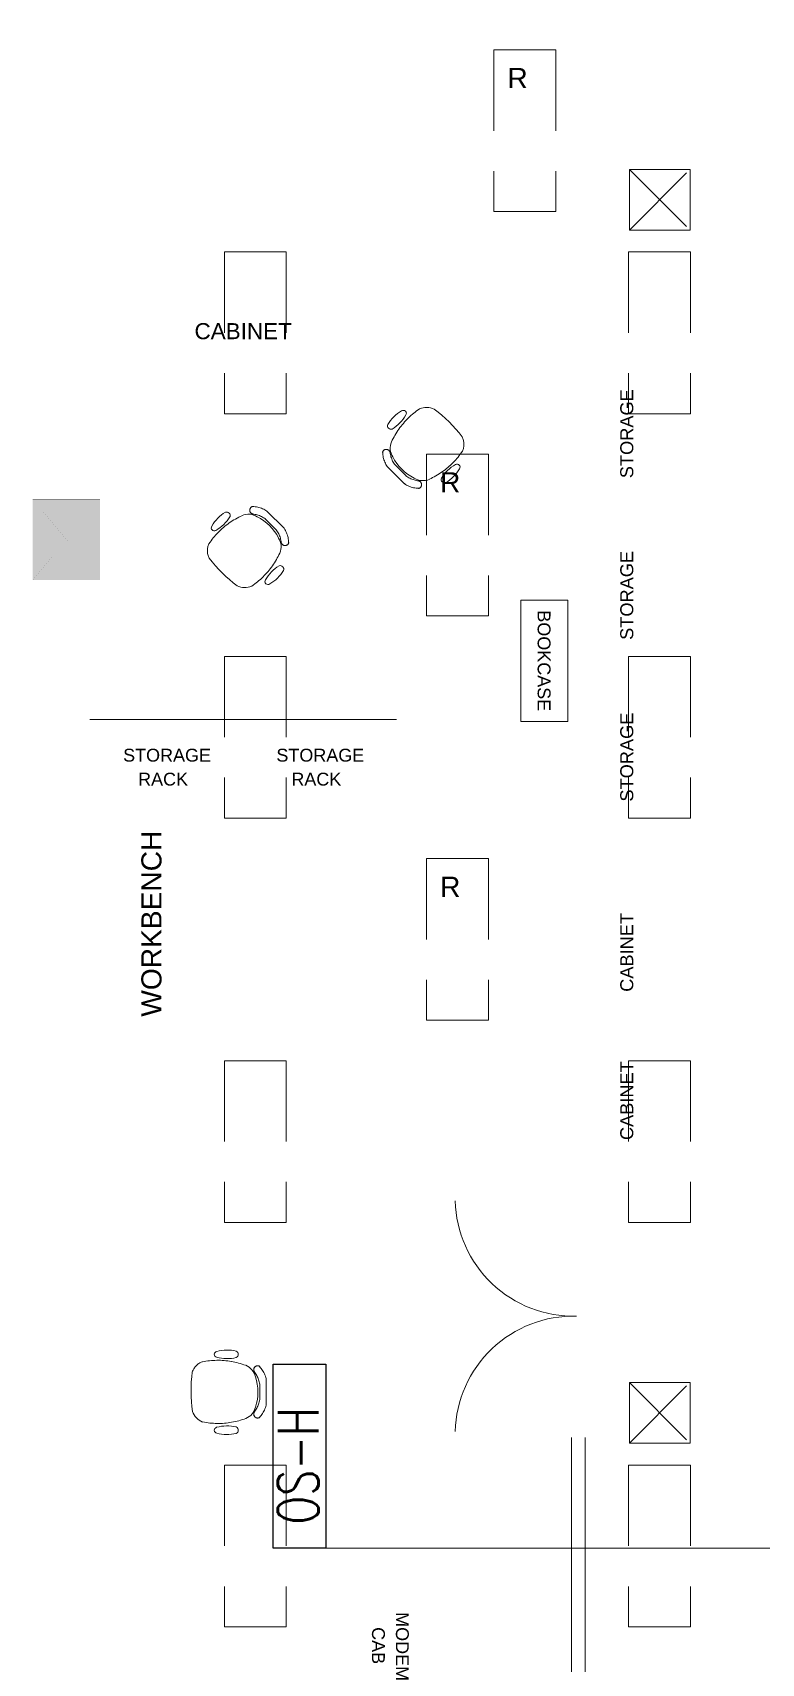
# Model space of a CAD drawing. Extents: x -6172 to 8039, y -4082 to 1639.
# Drawn here: x -202.1 to 14.3, y -257.9 to 226.1 of the extents above; entities that cross this region are included whole.
import ezdxf
from ezdxf.enums import TextEntityAlignment as Align

# ---------------------------------------------------------------- set-up
doc = ezdxf.new("R2010")
doc.units = 0
doc.header["$LTSCALE"] = 96
doc.header["$MEASUREMENT"] = 0
doc.linetypes.add('SHORT_DASHES', pattern=[0.375, 0.25, -0.125])
doc.layers.get('0').update_dxf_attribs({"linetype": 'CONTINUOUS', "lineweight": 0})
for name, color, linetype, lineweight in [('21', 7, 'CONTINUOUS', 0), ('A-DOOR', 2, 'CONTINUOUS', 0), ('A-FURN-BOOK', 2, 'CONTINUOUS', 0), ('A-FURN-CHAR', 3, 'CONTINUOUS', 0), ('A-FURN-FILE', 3, 'CONTINUOUS', 0), ('A-FURN-PNLS', 2, 'CONTINUOUS', 0), ('A-FURN-WKSF', 3, 'CONTINUOUS', 0), ('A-GRID-COLS', 2, 'CONTINUOUS', 0), ('A-PATT-WALL', 1, 'CONTINUOUS', 0), ('A-WALL-FULL', 6, 'CONTINUOUS', 0), ('FLT-Peripheral Wiring', 214, 'CONTINUOUS', 0), ('NTS_NOT_TO_STANDARDS', 7, 'CONTINUOUS', 0)]:
    doc.layers.add(name, color=color, linetype=linetype, lineweight=lineweight)
doc.layers.add('FLT-Occupancy-Sensor', color=160, linetype='CONTINUOUS')
doc.styles.add('ARIAL', font='ARIAL', dxfattribs={"height": 0.2})
doc.styles.add('SIM-00', font='SIMPLEX.SHX', dxfattribs={"width": 0.75})

# ---------------------------------------------------------------- blocks, each defined once
blk = doc.blocks.new('ZZ000001')
at = {"layer": '21', "color": 7, "linetype": 'SHORT_DASHES'}
for p, q in [((-65.12, 220.95), (-65.12, 172.95)), ((-65.12, 220.95), (-46.75, 220.95)), ((-46.75, 220.95), (-46.75, 172.95)), ((-24.87, 167.45), (-6.87, 185.45)), ((-24.87, 185.45), (-6.87, 167.45)), ((-24.87, 167.45), (-24.87, 185.45)), ((-24.87, 185.45), (-6.87, 185.45)), ((-6.87, 167.45), (-6.87, 185.45)), ((-65.12, 172.95), (-46.75, 172.95)), ((-24.87, 167.45), (-6.87, 167.45)), ((-145.12, 160.95), (-145.12, 112.95)), ((-145.12, 160.95), (-126.75, 160.95)), ((-126.75, 160.95), (-126.75, 112.95)), ((-25.12, 160.95), (-25.12, 112.95)), ((-25.12, 160.95), (-6.74, 160.95)), ((-6.74, 160.95), (-6.74, 112.95)), ((-145.12, 112.95), (-126.75, 112.95)), ((-25.12, 112.95), (-6.74, 112.95)), ((-85.12, 100.95), (-85.12, 52.94)), ((-85.12, 100.95), (-66.75, 100.95)), ((-66.75, 100.95), (-66.75, 52.94)), ((-85.12, 52.94), (-66.75, 52.94)), ((-145.12, 40.94), (-145.12, -7.06)), ((-145.12, 40.94), (-126.75, 40.94)), ((-126.75, 40.94), (-126.75, -7.06)), ((-25.12, 40.94), (-25.12, -7.06)), ((-25.12, 40.94), (-6.74, 40.94)), ((-6.74, 40.94), (-6.74, -7.06)), ((-145.12, -7.06), (-126.75, -7.06)), ((-25.12, -7.06), (-6.74, -7.06)), ((-85.12, -19.06), (-85.12, -67.06)), ((-85.12, -19.06), (-66.75, -19.06)), ((-66.75, -19.06), (-66.75, -67.06)), ((-85.12, -67.06), (-66.75, -67.06)), ((-145.12, -79.06), (-145.12, -127.07)), ((-145.12, -79.06), (-126.75, -79.06)), ((-126.75, -79.06), (-126.75, -127.07)), ((-25.12, -79.06), (-25.12, -127.07)), ((-25.12, -79.06), (-6.74, -79.06)), ((-6.74, -79.06), (-6.74, -127.07)), ((-145.12, -127.07), (-126.75, -127.07)), ((-25.12, -127.07), (-6.74, -127.07)), ((-24.87, -192.57), (-6.87, -174.57)), ((-24.87, -174.57), (-6.87, -192.57)), ((-24.87, -192.57), (-24.87, -174.57)), ((-24.87, -174.57), (-6.87, -174.57)), ((-6.87, -192.57), (-6.87, -174.57)), ((-24.87, -192.57), (-6.87, -192.57)), ((-145.12, -199.07), (-145.12, -247.07)), ((-145.12, -199.07), (-126.75, -199.07)), ((-126.75, -199.07), (-126.75, -247.07)), ((-25.12, -199.07), (-25.12, -247.07)), ((-25.12, -199.07), (-6.74, -199.07)), ((-6.74, -199.07), (-6.74, -247.07)), ((-145.12, -247.07), (-126.75, -247.07)), ((-25.12, -247.07), (-6.74, -247.07))]:
    blk.add_line(p, q, dxfattribs=at)
at = {"layer": '21', "color": 7, "linetype": 'SHORT_DASHES', "style": 'ARIAL'}
for p in [(-61.12, 209.58), (-81.12, 89.57), (-81.12, -30.44)]:
    blk.add_text('R', height=6, dxfattribs=at).set_placement(p)
blk = doc.blocks.new('ZZ000055')
at = {"layer": 'A-FURN-CHAR', "color": 8, "linetype": 'Continuous'}
for p, q in [((-132.68, -180.95), (-132.68, -173.78)), ((-134.65, -175.06), (-134.65, -179.67))]:
    blk.add_line(p, q, dxfattribs=at)
for centre, radius, start, end in [((-149.94, -173.04), 4.96, 123.7159, 136.1974), ((-149.97, -173), 4.91, 111.1507, 123.7063), ((-147.13, -191.39), 23.4, 90.6234, 101.2042), ((-147.23, -166.21), 0.891, 99.3254, 257.0085), ((-144.33, -155.92), 11.58, 254.467, 283.6699), ((-147.13, -191.62), 23.64, 80.1071, 90.6174), ((-144.35, -176.51), 11.58, 76.3326, 105.1422), ((-147.19, -192), 24.02, 69.7041, 80.1031), ((-142.09, -166.22), 1.08, 297.8985, 63.3234), ((-113.51, -177.07), 41.53, 172.2404, 188.4682), ((-149.8, -173.15), 5.14, 148.5538, 160.7376), ((-149.89, -173.1), 5.04, 136.2029, 148.5517), ((-140.55, -173.87), 4.73, 12.1659, 68.2822), ((-135.27, -170.78), 1.16, 168.9075, 180.1105), ((-135.28, -170.78), 1.15, 180.1134, 191.3806), ((-135.26, -170.78), 1.16, 157.7588, 168.9124), ((-135.29, -170.78), 1.13, 191.3776, 202.715), ((-135.26, -170.78), 1.17, 146.6334, 157.76), ((-135.3, -170.78), 1.13, 202.7157, 214.1178), ((-142.17, -176.14), 7.59, 28.6187, 38.7747), ((-135.26, -170.78), 1.17, 135.5123, 146.6379), ((-135.26, -170.78), 1.16, 124.3652, 135.5162), ((-135.26, -170.77), 1.16, 113.1686, 124.3674), ((-149.24, -177.45), 14.08, 341.7942, 18.9004), ((-135.27, -170.76), 1.15, 101.9066, 113.169), ((-142.3, -176.21), 7.73, 18.5893, 28.6238), ((-135.27, -170.75), 1.14, 90.5741, 101.9064), ((-135.27, -170.74), 1.13, 79.1746, 90.5725), ((-135.27, -170.73), 1.12, 67.7269, 79.1754), ((-142.38, -176.24), 7.82, 8.6359, 18.5957), ((-135.27, -170.73), 1.11, 56.2435, 67.7197), ((-140.17, -175.09), 7.59, 32.7071, 44.0557), ((-140.29, -175.17), 7.73, 21.5047, 32.7141), ((-140.36, -175.2), 7.8, 10.379, 21.514), ((-149.61, -181.38), 5.3, 200.1727, 248.1288), ((-140.52, -180.86), 4.73, 291.7202, 347.8365), ((-135.28, -183.95), 1.15, 168.624, 179.8912), ((-135.29, -183.95), 1.13, 157.2863, 168.6237), ((-135.3, -183.95), 1.13, 145.8858, 157.2879), ((-142.17, -178.59), 7.59, 321.2278, 331.3839), ((-142.3, -178.52), 7.73, 331.3784, 341.4129), ((-142.38, -178.49), 7.82, 341.4066, 351.3663), ((-140.17, -179.64), 7.59, 315.9465, 327.2951), ((-140.29, -179.56), 7.73, 327.288, 338.4973), ((-140.36, -179.53), 7.8, 338.4885, 349.6235), ((-147.04, -163.33), 23.4, 258.7952, 269.3789), ((-147.23, -188.74), 0.891, 102.9938, 260.677), ((-144.33, -199.03), 11.58, 76.3325, 105.5354), ((-147.04, -163.1), 23.64, 269.3846, 279.8979), ((-147.1, -162.72), 24.02, 279.9022, 290.3038), ((-142.09, -188.73), 1.08, 296.6789, 62.1039), ((-135.27, -183.95), 1.16, 179.8912, 191.0941), ((-135.26, -183.95), 1.16, 191.0905, 202.244), ((-135.26, -183.95), 1.17, 202.2402, 213.3667), ((-135.26, -183.95), 1.17, 213.3666, 224.4923), ((-135.26, -183.95), 1.16, 224.4866, 235.6376), ((-135.26, -183.96), 1.16, 235.6342, 246.833), ((-135.27, -183.97), 1.15, 246.8329, 258.0952), ((-135.27, -183.98), 1.14, 258.0972, 269.4295), ((-135.27, -183.99), 1.13, 269.4292, 280.8271), ((-135.27, -184), 1.12, 280.8283, 292.2768), ((-135.27, -184), 1.11, 292.2812, 303.7574), ((-144.35, -178.44), 11.58, 254.8601, 283.6697)]:
    blk.add_arc(centre, radius, start, end, dxfattribs=at)
blk = doc.blocks.new('ZZ000146')
at = {"layer": 'A-FURN-CHAR', "color": 8, "linetype": 'Continuous'}
for p, q in [((-127.42, 78.94), (-132.49, 84.01)), ((-132.98, 81.72), (-129.71, 78.45))]:
    blk.add_line(p, q, dxfattribs=at)
for centre, radius, start, end in [((-138.81, 73.84), 11.58, 121.3326, 150.1422), ((-153.36, 88.41), 11.58, 299.467, 328.6699), ((-144.49, 82.7), 1.08, 342.8985, 108.3234), ((-129.87, 60.87), 24.02, 114.7042, 125.1031), ((-137.99, 78.38), 4.73, 57.1659, 113.2822), ((-136.44, 84.31), 1.16, 169.3651, 180.5161), ((-136.43, 84.31), 1.17, 180.5123, 191.6379), ((-136.44, 84.31), 1.16, 158.1686, 169.3674), ((-136.43, 84.31), 1.17, 191.6334, 202.76), ((-136.45, 84.32), 1.15, 146.9066, 158.1689), ((-136.44, 84.31), 1.16, 202.7589, 213.9124), ((-136.46, 84.32), 1.14, 135.5741, 146.9064), ((-136.44, 84.3), 1.16, 213.9075, 225.1105), ((-136.47, 84.33), 1.13, 124.1745, 135.5725), ((-136.45, 84.3), 1.15, 225.1134, 236.3806), ((-136.47, 84.34), 1.12, 112.7269, 124.1754), ((-136.46, 84.29), 1.13, 236.3776, 247.715), ((-136.48, 84.34), 1.11, 101.2436, 112.7197), ((-136.46, 84.28), 1.13, 247.7157, 259.1178), ((-136.86, 77.79), 7.59, 77.7072, 89.0558), ((-137.53, 75.63), 7.59, 73.6188, 83.7747), ((-141.6, 69.71), 14.08, 26.7941, 63.9004), ((-137.57, 75.5), 7.73, 63.5893, 73.6239), ((-136.89, 77.65), 7.73, 66.5048, 77.7141), ((-137.61, 75.42), 7.82, 53.6359, 63.5957), ((-136.92, 77.58), 7.8, 55.379, 66.514), ((-130.26, 61.35), 23.4, 135.6234, 146.2042), ((-148.13, 79.08), 0.891, 144.3254, 302.0085), ((-130.09, 61.18), 23.64, 125.1071, 135.6174), ((-136.01, 73.82), 7.82, 26.4065, 36.3662), ((-133.85, 74.51), 7.8, 23.4885, 34.6235), ((-133.78, 74.54), 7.73, 12.288, 23.4973), ((-145.22, 72.33), 4.96, 168.7158, 181.1974), ((-145.26, 72.33), 4.91, 156.1507, 168.7063), ((-133.03, 73.47), 4.73, 336.7202, 32.8365), ((-135.93, 73.86), 7.73, 16.3784, 26.4129), ((-135.8, 73.9), 7.59, 6.2278, 16.3838), ((-127.15, 74.97), 1.13, 190.8858, 202.2879), ((-127.14, 74.97), 1.13, 202.2863, 213.6237), ((-127.13, 74.98), 1.15, 213.624, 224.8912), ((-127.12, 74.99), 1.16, 224.8912, 236.0941), ((-127.12, 74.99), 1.16, 236.0905, 247.244), ((-127.12, 75), 1.17, 247.2402, 258.3667), ((-127.12, 75), 1.17, 258.3666, 269.4923), ((-127.12, 74.99), 1.16, 269.4866, 280.6377), ((-127.12, 74.99), 1.16, 280.6342, 291.833), ((-127.11, 74.98), 1.15, 291.8329, 303.0952), ((-127.11, 74.97), 1.14, 303.0972, 314.4295), ((-127.1, 74.96), 1.13, 314.4291, 325.8271), ((-133.64, 74.57), 7.59, 0.9465, 12.2951), ((-127.09, 74.96), 1.12, 325.8283, 337.2768), ((-127.09, 74.95), 1.11, 337.2812, 348.7574), ((-145.14, 72.33), 5.04, 181.2029, 193.5517), ((-145.04, 72.35), 5.14, 193.5538, 205.7377), ((-116.61, 95.24), 41.53, 217.2404, 233.4682), ((-150.19, 81.41), 23.64, 314.3846, 324.8979), ((-122.87, 57.92), 11.58, 121.3325, 150.5354), ((-150.51, 81.63), 24.02, 324.9022, 335.3038), ((-128.58, 66.79), 1.08, 341.6789, 107.1039), ((-150.03, 81.25), 23.4, 303.7951, 314.3788), ((-132.2, 63.15), 0.891, 147.9938, 305.6769), ((-137.44, 72.47), 11.58, 299.8601, 328.6697), ((-139.09, 66.67), 5.3, 245.1727, 293.1288)]:
    blk.add_arc(centre, radius, start, end, dxfattribs=at)
blk = doc.blocks.new('ZZ000147')
at = {"layer": 'A-FURN-CHAR', "color": 8, "linetype": 'Continuous'}
for p, q in [((-96.77, 97.25), (-91.7, 92.18)), ((-91.21, 94.48), (-94.47, 97.74))]:
    blk.add_line(p, q, dxfattribs=at)
for centre, radius, start, end in [((-86.74, 103.73), 11.58, 119.8601, 148.6697), ((-101.32, 118.27), 11.58, 301.3325, 330.5354), ((-73.99, 94.78), 23.64, 134.3846, 144.8979), ((-91.99, 113.05), 0.891, 327.9938, 125.6769), ((-74.16, 94.95), 23.4, 123.7951, 134.3788), ((-85.1, 109.52), 5.3, 65.1727, 113.1288), ((-107.58, 80.96), 41.53, 37.2403, 53.4682), ((-95.61, 109.41), 1.08, 161.6789, 287.1039), ((-73.68, 94.56), 24.02, 144.9022, 155.3038), ((-97.1, 101.24), 1.11, 157.2812, 168.7574), ((-97.09, 101.24), 1.12, 145.8283, 157.2768), ((-97.09, 101.23), 1.13, 134.4292, 145.8271), ((-97.08, 101.23), 1.14, 123.0972, 134.4295), ((-97.07, 101.22), 1.15, 111.8329, 123.0952), ((-97.07, 101.21), 1.16, 100.6343, 111.833), ((-97.07, 101.2), 1.16, 89.4866, 100.6376), ((-97.07, 101.2), 1.17, 78.3666, 89.4923), ((-97.07, 101.2), 1.17, 67.2402, 78.3667), ((-97.07, 101.2), 1.16, 56.0905, 67.244), ((-97.06, 101.21), 1.16, 44.8912, 56.0941), ((-97.06, 101.21), 1.15, 33.624, 44.8912), ((-97.05, 101.22), 1.13, 22.2863, 33.6237), ((-97.04, 101.22), 1.13, 10.8858, 22.2879), ((-91.16, 102.73), 4.73, 156.7202, 212.8365), ((-93.93, 114.85), 23.4, 315.6234, 326.2042), ((-79.15, 103.84), 5.14, 13.5538, 25.7377), ((-78.92, 103.86), 4.91, 336.1507, 348.7063), ((-79.05, 103.87), 5.04, 1.2029, 13.5516), ((-78.97, 103.87), 4.96, 348.7158, 1.1974), ((-90.55, 101.62), 7.59, 180.9465, 192.2951), ((-90.41, 101.65), 7.73, 192.288, 203.4973), ((-90.34, 101.68), 7.8, 203.4885, 214.6235), ((-88.39, 102.3), 7.59, 186.2278, 196.3838), ((-88.25, 102.34), 7.73, 196.3784, 206.4129), ((-88.17, 102.37), 7.82, 206.4065, 216.3663), ((-82.59, 106.49), 14.08, 206.7942, 243.9004), ((-70.83, 87.79), 11.58, 119.467, 148.6698), ((-94.1, 115.01), 23.64, 305.1071, 315.6174), ((-76.06, 97.11), 0.891, 324.3254, 122.0085), ((-87.27, 98.61), 7.8, 235.379, 246.514), ((-86.58, 100.78), 7.82, 233.6358, 243.5957), ((-86.62, 100.7), 7.73, 243.5893, 253.6239), ((-86.65, 100.57), 7.59, 253.6187, 263.7747), ((-86.19, 97.81), 4.73, 237.1659, 293.2822), ((-87.73, 91.91), 1.13, 67.7157, 79.1178), ((-87.73, 91.9), 1.13, 56.3776, 67.715), ((-87.74, 91.9), 1.15, 45.1134, 56.3806), ((-87.74, 91.89), 1.16, 33.9075, 45.1105), ((-87.75, 91.88), 1.16, 22.7588, 33.9123), ((-87.75, 91.88), 1.17, 11.6334, 22.76), ((-87.75, 91.88), 1.17, 0.5123, 11.6379), ((-94.32, 115.33), 24.02, 294.7042, 305.1031), ((-79.69, 93.49), 1.08, 162.8985, 288.3234), ((-85.38, 102.36), 11.58, 301.3326, 330.1422), ((-87.3, 98.54), 7.73, 246.5047, 257.7141), ((-87.33, 98.4), 7.59, 257.7072, 269.0558), ((-87.71, 91.86), 1.11, 281.2436, 292.7197), ((-87.71, 91.86), 1.12, 292.7269, 304.1754), ((-87.72, 91.86), 1.13, 304.1746, 315.5725), ((-87.72, 91.87), 1.14, 315.5741, 326.9064), ((-87.73, 91.88), 1.15, 326.9066, 338.1689), ((-87.74, 91.88), 1.16, 338.1686, 349.3675), ((-87.75, 91.88), 1.16, 349.3651, 0.5161)]:
    blk.add_arc(centre, radius, start, end, dxfattribs=at)
blk = doc.blocks.new('FLT-Occupancy Sensor Hallway')
at = {"layer": 'FLT-Occupancy-Sensor'}
blk.add_lwpolyline([(0, 0), (54.64, 0), (54.64, -15.71), (0, -15.71)], close=True, dxfattribs=at)
at = {"layer": 'FLT-Occupancy-Sensor', "insert": (7.08, -1.46), "char_height": 12, "width": 54.6376, "attachment_point": 1, "style": 'SIM-00'}
blk.add_mtext('OS-H', dxfattribs=at)

msp = doc.modelspace()

# ---------------------------------------------------------------- linework, layer by layer
at = {"layer": 'A-DOOR', "const_width": 0.00174}
for points in [[(-40.6, -118.88), (-76.6, -118.88), (-76.6, -120.65), (-40.6, -120.65), (-40.6, -118.88)], [(-40.6, -189.12), (-76.6, -189.12), (-76.6, -190.89), (-40.6, -190.89), (-40.6, -189.12)]]:
    msp.add_lwpolyline(points, dxfattribs=at)
at = {"layer": 'A-DOOR'}
for centre, start, end in [((-41.48, -119.77), 181.4358, 271.439), ((-41.48, -190), 88.561, 178.5645)]:
    msp.add_arc(centre, 35.13, start, end, dxfattribs=at)
at = {"layer": 'A-FURN-BOOK'}
for p, q in [((-57.16, 21.6), (-57.16, 57.6)), ((-57.16, 57.6), (-43.16, 57.6)), ((-43.16, 57.6), (-43.16, 21.6)), ((-43.16, 21.6), (-57.16, 21.6))]:
    msp.add_line(p, q, dxfattribs=at)
at = {"layer": 'A-FURN-FILE', "const_width": 0.00174}
msp.add_lwpolyline([(-120.16, 146.6), (-156.16, 146.6), (-156.16, 128.55), (-120.16, 128.55), (-120.16, 146.6)], dxfattribs=at)
at = {"layer": 'A-FURN-PNLS', "const_width": 0.00174}
for points in [[(-81.16, 144.6), (-81.16, 146.6), (-117.16, 146.6), (-117.16, 144.6)], [(-81.16, 144.6), (-81.16, 146.6), (-45.16, 146.6), (-45.16, 144.6)], [(-117.16, 144.6), (-117.16, 120.6), (-119.16, 120.6), (-119.16, 144.6), (-117.16, 144.6)], [(-45.16, 144.6), (-43.16, 144.6), (-43.16, 108.6), (-45.16, 108.6)], [(-155.03, 115.6), (-179.03, 115.6), (-179.03, 117.6), (-155.03, 117.6), (-155.03, 115.6)], [(-179.03, 67.6), (-181.03, 67.6), (-181.03, 115.6), (-179.03, 115.6)], [(-45.16, 108.6), (-43.16, 108.6), (-43.16, 60.6), (-45.16, 60.6)], [(-179.03, 31.6), (-181.03, 31.6), (-181.03, 67.6), (-179.03, 67.6)], [(-69.16, 60.6), (-45.16, 60.6), (-45.16, 58.6), (-69.16, 58.6), (-69.16, 60.6)], [(-105.03, 55.6), (-105.03, 31.6), (-107.03, 31.6), (-107.03, 55.6), (-105.03, 55.6)], [(-143.03, 31.6), (-143.03, 29.6), (-179.03, 29.6), (-179.03, 31.6)], [(-143.03, 31.6), (-143.03, 29.6), (-107.03, 29.6), (-107.03, 31.6)]]:
    msp.add_lwpolyline(points, dxfattribs=at)
at = {"layer": 'A-FURN-WKSF'}
for p, q in [((-185.04, 22.17), (-139.54, 22.17)), ((-139.54, 22.17), (-94.04, 22.17))]:
    msp.add_line(p, q, dxfattribs=at)
at = {"layer": 'A-FURN-WKSF', "const_width": 0.00174}
for points in [[(-117.16, 120.6), (-81.16, 120.6), (-81.16, 144.6), (-117.16, 144.6), (-117.16, 120.6)], [(-69.16, 108.6), (-45.16, 108.6), (-45.16, 144.6), (-81.16, 144.6), (-81.16, 120.6), (-69.16, 108.6)], [(-155.03, 67.6), (-155.03, 115.6), (-179.03, 115.6), (-179.03, 67.6), (-155.03, 67.6)], [(-69.16, 108.6), (-69.16, 60.6), (-45.16, 60.6), (-45.16, 108.6), (-69.16, 108.6)], [(-155.03, 67.6), (-179.03, 67.6), (-179.03, 31.6), (-143.03, 31.6), (-143.03, 55.6), (-155.03, 67.6)], [(-107.03, 55.6), (-143.03, 55.6), (-143.03, 31.6), (-107.03, 31.6), (-107.03, 55.6)]]:
    msp.add_lwpolyline(points, dxfattribs=at)
at = {"layer": 'A-GRID-COLS', "const_width": 0.00174}
for points in [[(-182.03, 63.59), (-202.03, 87.59)], [(-182.03, 63.59), (-182.03, 87.59), (-202.03, 87.59), (-202.03, 63.59), (-182.03, 63.59)], [(-202.03, 63.59), (-182.03, 87.59)], [(-192.03, 75.59), (-192.03, 75.59)]]:
    msp.add_lwpolyline(points, dxfattribs=at)
at = {"layer": 'A-PATT-WALL'}
msp.add_solid([(-202.03, 87.59), (-182.03, 87.59), (-202.03, 63.59), (-182.03, 63.59)], dxfattribs=at)
at = {"layer": 'A-WALL-FULL'}
for p, q in [((-42.04, -442.37), (-42.04, -190.89)), ((-38.03, -190.89), (-38.03, -442.37))]:
    msp.add_line(p, q, dxfattribs=at)
at = {"layer": 'A-WALL-FULL', "const_width": 0.00174}
for points in [[(-202.01, 1045.53), (-202.07, -1734.3)], [(-186.01, 543.56), (-186.02, 87.59)], [(-186.03, 151.6), (281.94, 151.6), (281.94, -213.37)], [(-186.03, 147.6), (277.94, 147.6)], [(-42.04, -118.88), (-42.04, 147.6)], [(-38.03, 147.6), (-38.03, -118.88)], [(-186.03, 63.59), (-186.03, -272.39)], [(-38.03, -118.88), (-42.04, -118.88)], [(-42.04, -190.89), (-38.03, -190.89)]]:
    msp.add_lwpolyline(points, dxfattribs=at)
at = {"layer": 'FLT-Peripheral Wiring'}
msp.add_lwpolyline([(-114.97, -223.77), (133.4, -223.77), (133.4, -315.02), (882.15, -315.02), (882.15, -1198.98), (973.25, -1198.98)], dxfattribs=at)

# ---------------------------------------------------------------- block references
for name in ['ZZ000001', 'ZZ000147', 'ZZ000146', 'ZZ000055']:
    msp.add_blockref(name, (0, 0))
at = {"layer": 'FLT-Occupancy-Sensor', "rotation": 90}
msp.add_blockref('FLT-Occupancy Sensor Hallway', (-130.68, -223.77), dxfattribs=at)

# ---------------------------------------------------------------- texts
at = {"layer": 'NTS_NOT_TO_STANDARDS', "style": 'ARIAL'}
for s, height, p in [('CABINET', 4.772, (-154, 135.07)), ('STORAGE', 3.818, (-175.19, 9.7)), ('STORAGE', 3.818, (-129.69, 9.7)), ('   RACK', 3.818, (-175.19, 2.59)), ('   RACK', 3.818, (-129.69, 2.59))]:
    msp.add_text(s, height=height, dxfattribs=at).set_placement(p)
for s, p in [('STORAGE', (-23.74, 107.02)), ('STORAGE', (-23.74, 59.03)), ('STORAGE', (-23.74, 11.03)), ('CABINET', (-23.74, -46.92)), ('CABINET', (-23.74, -90.93))]:
    msp.add_text(s, height=3.865, rotation=90, dxfattribs=at).set_placement(p, align=Align.CENTER)
for s, height, rotation, p in [('BOOKCASE', 3.818, 270, (-52.13, 54.6)), ('WORKBENCH', 5.979, 90, (-163.8, -66.01)), ('MODEM', 3.818, 270, (-94.2, -242.74)), ('   CAB', 3.818, 270, (-101.31, -242.74))]:
    msp.add_text(s, height=height, rotation=rotation, dxfattribs=at).set_placement(p)

doc.saveas('drawing.dxf')
